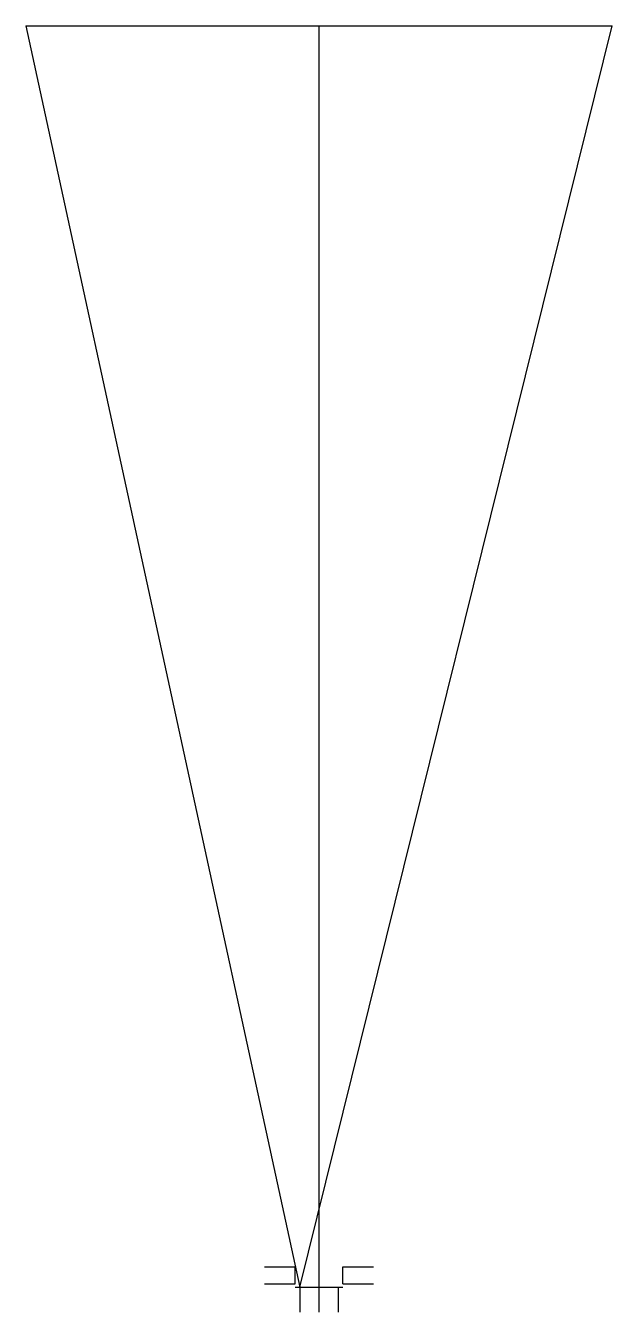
# Model space of a CAD drawing. Header units: inches. Extents: x -87 to 243, y -12 to 712.
import ezdxf

# ---------------------------------------------------------------- set-up
doc = ezdxf.new("R2010")
doc.units = ezdxf.units.IN
doc.header["$MEASUREMENT"] = 0

msp = doc.modelspace()

# ---------------------------------------------------------------- linework, layer by layer
for p, q in [((-86.94, 712.01), (243.06, 712.01)), ((-86.94, 712.01), (67.31, 2.01)), ((67.31, 2.01), (243.06, 712.01)), ((78.06, 712.01), (78.06, 2.01)), ((47.47, 13.51), (64.71, 13.51)), ((64.71, 4.01), (64.71, 13.51)), ((91.42, 13.51), (108.65, 13.51)), ((91.42, 4.01), (91.42, 13.51)), ((47.47, 4.01), (64.71, 4.01)), ((64.71, 2.01), (91.42, 2.01)), ((67.31, 2.01), (67.31, -12.06)), ((78.06, 2.01), (78.06, -12.06)), ((88.81, 2.01), (88.81, -12.06)), ((91.42, 4.01), (108.65, 4.01))]:
    msp.add_line(p, q)

doc.saveas('drawing.dxf')
